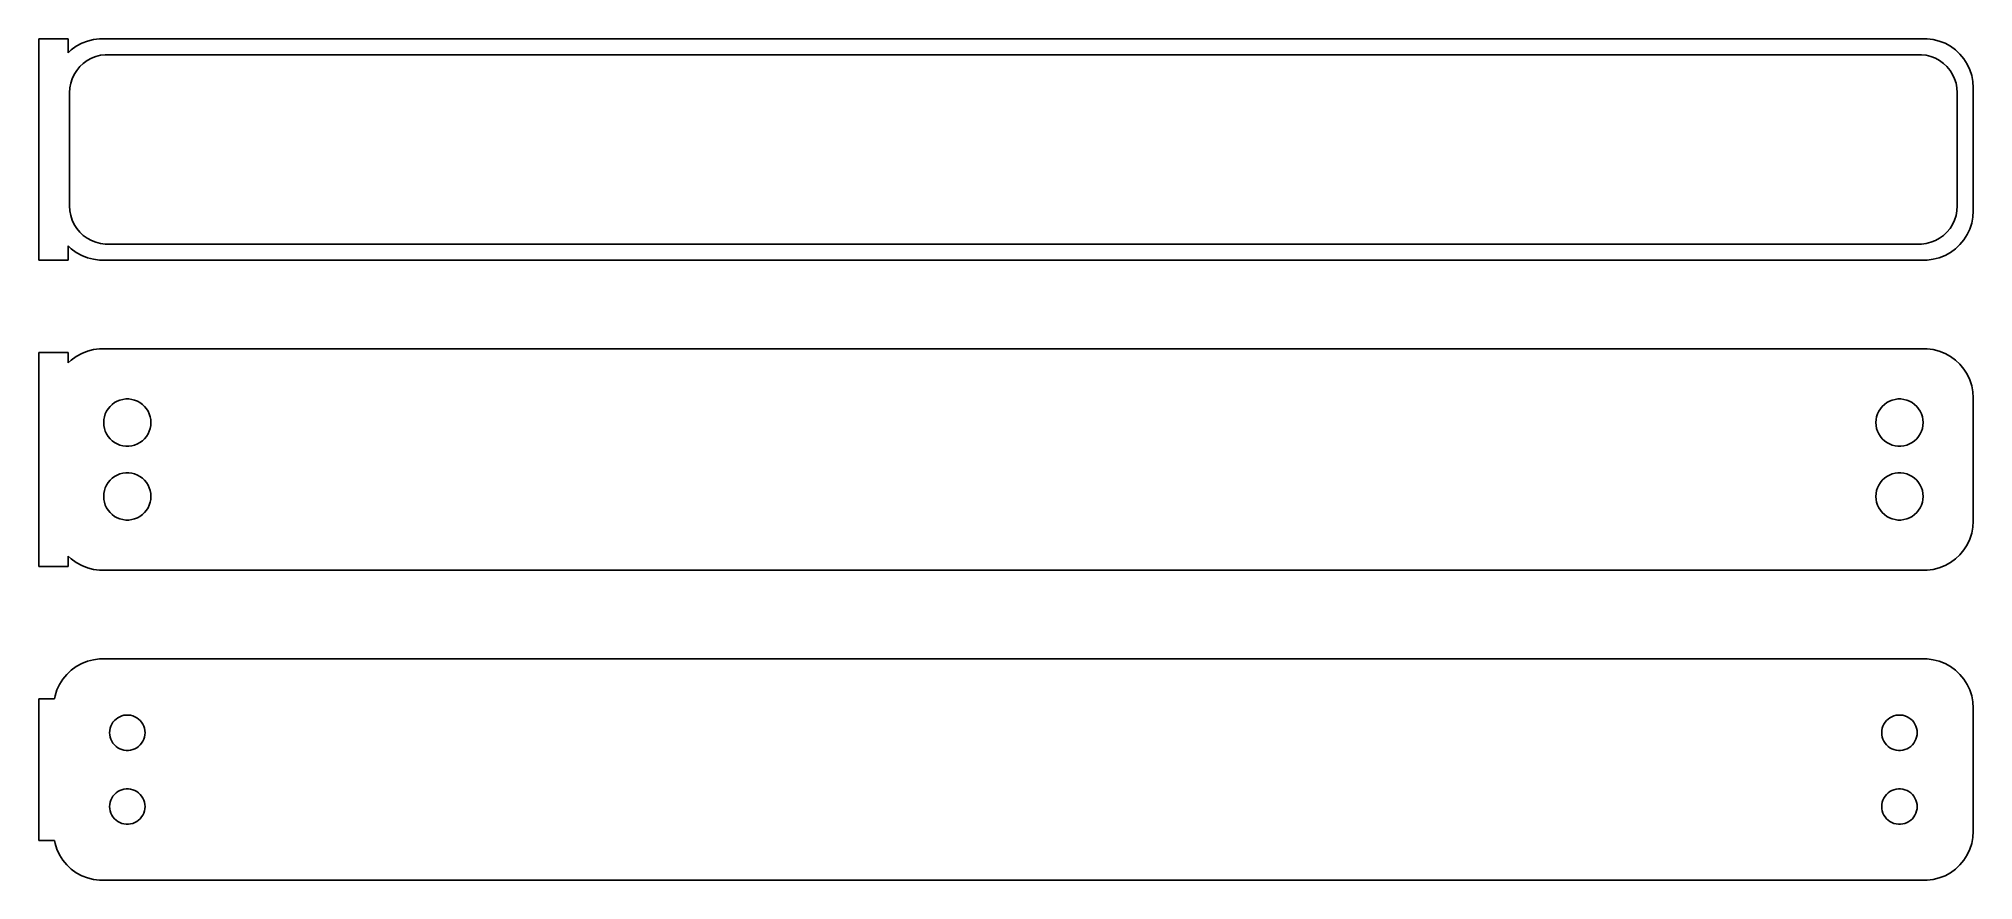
# Model space of a CAD drawing. Header units: metres. Extents: x -99 to 98, y 52 to 137.
import ezdxf

# ---------------------------------------------------------------- set-up
doc = ezdxf.new("R2010")
doc.units = ezdxf.units.M

msp = doc.modelspace()

# ---------------------------------------------------------------- linework, layer by layer
for p, q in [((-96, 137.24), (-99, 137.24)), ((-99, 137.24), (-99, 114.76)), ((-96, 135.809), (-96, 137.24)), ((-95.6871, 136.103), (-96, 135.809)), ((-95.1791, 136.472), (-95.6871, 136.103)), ((-94.6289, 136.774), (-95.1791, 136.472)), ((-94.0451, 137.005), (-94.6289, 136.774)), ((-93.4369, 137.161), (-94.0451, 137.005)), ((-92.8139, 137.24), (-93.4369, 137.161)), ((92.8139, 137.24), (-92.8139, 137.24)), ((-92.7256, 135.554), (-92.2432, 135.615)), ((-92.2432, 135.615), (92.2432, 135.615)), ((92.2432, 135.615), (92.7256, 135.554)), ((93.4369, 137.161), (92.8139, 137.24)), ((94.0451, 137.005), (93.4369, 137.161)), ((94.6289, 136.774), (94.0451, 137.005)), ((95.1791, 136.472), (94.6289, 136.774)), ((95.6871, 136.103), (95.1791, 136.472)), ((96.1448, 135.673), (95.6871, 136.103)), ((96.5451, 135.189), (96.1448, 135.673)), ((-95.3936, 133.616), (-95.133, 134.026)), ((-95.133, 134.026), (-94.823, 134.401)), ((-94.823, 134.401), (-94.4685, 134.734)), ((-94.4685, 134.734), (-94.0751, 135.02)), ((-94.0751, 135.02), (-93.6489, 135.254)), ((-93.6489, 135.254), (-93.1967, 135.433)), ((-93.1967, 135.433), (-92.7256, 135.554)), ((92.7256, 135.554), (93.1967, 135.433)), ((93.1967, 135.433), (93.6489, 135.254)), ((93.6489, 135.254), (94.0751, 135.02)), ((94.0751, 135.02), (94.4685, 134.734)), ((94.4685, 134.734), (94.823, 134.401)), ((94.823, 134.401), (95.133, 134.026)), ((95.133, 134.026), (95.3936, 133.616)), ((96.8815, 134.659), (96.5451, 135.189)), ((97.1489, 134.091), (96.8815, 134.659)), ((97.3429, 133.493), (97.1489, 134.091)), ((-95.8726, 131.75), (-95.8421, 132.235)), ((-95.8726, 120.25), (-95.8726, 131.75)), ((-95.8421, 132.235), (-95.751, 132.713)), ((-95.751, 132.713), (-95.6007, 133.176)), ((-95.6007, 133.176), (-95.3936, 133.616)), ((95.3936, 133.616), (95.6007, 133.176)), ((95.6007, 133.176), (95.751, 132.713)), ((95.751, 132.713), (95.8421, 132.235)), ((95.8421, 132.235), (95.8726, 131.75)), ((95.8726, 131.75), (95.8726, 120.25)), ((97.4606, 132.877), (97.3429, 133.493)), ((97.5, 132.25), (97.4606, 132.877)), ((97.5, 119.75), (97.5, 132.25)), ((-95.8421, 119.765), (-95.8726, 120.25)), ((95.8726, 120.25), (95.8421, 119.765)), ((-95.751, 119.287), (-95.8421, 119.765)), ((-95.6007, 118.824), (-95.751, 119.287)), ((-95.3936, 118.384), (-95.6007, 118.824)), ((-95.133, 117.974), (-95.3936, 118.384)), ((-94.823, 117.599), (-95.133, 117.974)), ((95.133, 117.974), (94.823, 117.599)), ((95.3936, 118.384), (95.133, 117.974)), ((95.6007, 118.824), (95.3936, 118.384)), ((95.751, 119.287), (95.6007, 118.824)), ((95.8421, 119.765), (95.751, 119.287)), ((96.8815, 117.341), (97.1489, 117.909)), ((97.1489, 117.909), (97.3429, 118.507)), ((97.3429, 118.507), (97.4606, 119.123)), ((97.4606, 119.123), (97.5, 119.75)), ((-96, 116.191), (-95.6871, 115.897)), ((-96, 114.76), (-96, 116.191)), ((-94.4685, 117.266), (-94.823, 117.599)), ((-94.0751, 116.98), (-94.4685, 117.266)), ((-93.6489, 116.746), (-94.0751, 116.98)), ((-93.1967, 116.567), (-93.6489, 116.746)), ((-92.7256, 116.446), (-93.1967, 116.567)), ((-92.2432, 116.385), (-92.7256, 116.446)), ((92.2432, 116.385), (-92.2432, 116.385)), ((92.7256, 116.446), (92.2432, 116.385)), ((93.1967, 116.567), (92.7256, 116.446)), ((93.6489, 116.746), (93.1967, 116.567)), ((94.0751, 116.98), (93.6489, 116.746)), ((94.4685, 117.266), (94.0751, 116.98)), ((94.823, 117.599), (94.4685, 117.266)), ((95.6871, 115.897), (96.1448, 116.327)), ((96.1448, 116.327), (96.5451, 116.811)), ((96.5451, 116.811), (96.8815, 117.341)), ((-99, 114.76), (-96, 114.76)), ((-95.6871, 115.897), (-95.1791, 115.528)), ((-95.1791, 115.528), (-94.6289, 115.226)), ((-94.6289, 115.226), (-94.0451, 114.995)), ((-94.0451, 114.995), (-93.4369, 114.839)), ((-93.4369, 114.839), (-92.8139, 114.76)), ((-92.8139, 114.76), (92.8139, 114.76)), ((92.8139, 114.76), (93.4369, 114.839)), ((93.4369, 114.839), (94.0451, 114.995)), ((94.0451, 114.995), (94.6289, 115.226)), ((94.6289, 115.226), (95.1791, 115.528)), ((95.1791, 115.528), (95.6871, 115.897)), ((-96, 105.365), (-99, 105.365)), ((-99, 105.365), (-99, 83.6352)), ((-96, 104.309), (-96, 105.365)), ((-95.6871, 104.603), (-96, 104.309)), ((-95.1791, 104.972), (-95.6871, 104.603)), ((-94.6289, 105.274), (-95.1791, 104.972)), ((-94.0451, 105.505), (-94.6289, 105.274)), ((-93.4369, 105.661), (-94.0451, 105.505)), ((-92.8139, 105.74), (-93.4369, 105.661)), ((92.8139, 105.74), (-92.8139, 105.74)), ((93.4369, 105.661), (92.8139, 105.74)), ((94.0451, 105.505), (93.4369, 105.661)), ((94.6289, 105.274), (94.0451, 105.505)), ((95.1791, 104.972), (94.6289, 105.274)), ((95.6871, 104.603), (95.1791, 104.972)), ((96.1448, 104.173), (95.6871, 104.603)), ((96.5451, 103.689), (96.1448, 104.173)), ((96.8815, 103.159), (96.5451, 103.689)), ((97.1489, 102.591), (96.8815, 103.159)), ((97.3429, 101.993), (97.1489, 102.591)), ((-91.5298, 100.099), (-91.286, 100.276)), ((-91.286, 100.276), (-91.0219, 100.422)), ((-91.0219, 100.422), (-90.7416, 100.533)), ((-90.7416, 100.533), (-90.4497, 100.607)), ((-90.4497, 100.607), (-90.1507, 100.645)), ((-90.1507, 100.645), (-89.8493, 100.645)), ((-89.8493, 100.645), (-89.5503, 100.607)), ((-89.5503, 100.607), (-89.2584, 100.533)), ((-89.2584, 100.533), (-88.9781, 100.422)), ((-88.9781, 100.422), (-88.714, 100.276)), ((-88.714, 100.276), (-88.4702, 100.099)), ((88.4702, 100.099), (88.714, 100.276)), ((88.714, 100.276), (88.9781, 100.422)), ((88.9781, 100.422), (89.2584, 100.533)), ((89.2584, 100.533), (89.5503, 100.607)), ((89.5503, 100.607), (89.8493, 100.645)), ((89.8493, 100.645), (90.1507, 100.645)), ((90.1507, 100.645), (90.4497, 100.607)), ((90.4497, 100.607), (90.7416, 100.533)), ((90.7416, 100.533), (91.0219, 100.422)), ((91.0219, 100.422), (91.286, 100.276)), ((91.286, 100.276), (91.5298, 100.099)), ((97.4606, 101.377), (97.3429, 101.993)), ((97.5, 100.75), (97.4606, 101.377)), ((97.5, 88.25), (97.5, 100.75)), ((-92.4, 98.25), (-92.3811, 98.5508)), ((-92.3811, 97.9492), (-92.4, 98.25)), ((-92.3811, 98.5508), (-92.3246, 98.8468)), ((-92.3246, 98.8468), (-92.2315, 99.1335)), ((-92.2315, 99.1335), (-92.1031, 99.4062)), ((-92.1031, 99.4062), (-91.9416, 99.6607)), ((-91.9416, 99.6607), (-91.7495, 99.8929)), ((-91.7495, 99.8929), (-91.5298, 100.099)), ((-88.4702, 100.099), (-88.2505, 99.8929)), ((-88.2505, 99.8929), (-88.0583, 99.6607)), ((-88.0583, 99.6607), (-87.8969, 99.4062)), ((-87.8969, 99.4062), (-87.7685, 99.1335)), ((-87.7685, 99.1335), (-87.6754, 98.8468)), ((-87.6754, 98.8468), (-87.6189, 98.5508)), ((-87.6189, 98.5508), (-87.6, 98.25)), ((-87.6, 98.25), (-87.6189, 97.9492)), ((87.6, 98.25), (87.6189, 98.5508)), ((87.6189, 97.9492), (87.6, 98.25)), ((87.6189, 98.5508), (87.6754, 98.8468)), ((87.6754, 98.8468), (87.7685, 99.1335)), ((87.7685, 99.1335), (87.8969, 99.4062)), ((87.8969, 99.4062), (88.0583, 99.6607)), ((88.0583, 99.6607), (88.2505, 99.8929)), ((88.2505, 99.8929), (88.4702, 100.099)), ((91.5298, 100.099), (91.7495, 99.8929)), ((91.7495, 99.8929), (91.9416, 99.6607)), ((91.9416, 99.6607), (92.1031, 99.4062)), ((92.1031, 99.4062), (92.2315, 99.1335)), ((92.2315, 99.1335), (92.3246, 98.8468)), ((92.3246, 98.8468), (92.3811, 98.5508)), ((92.3811, 98.5508), (92.4, 98.25)), ((92.4, 98.25), (92.3811, 97.9492)), ((-92.3246, 97.6531), (-92.3811, 97.9492)), ((-92.2315, 97.3665), (-92.3246, 97.6531)), ((-92.1031, 97.0938), (-92.2315, 97.3665)), ((-91.9416, 96.8393), (-92.1031, 97.0938)), ((-91.7495, 96.6071), (-91.9416, 96.8393)), ((-91.5298, 96.4008), (-91.7495, 96.6071)), ((-91.286, 96.2236), (-91.5298, 96.4008)), ((-88.4702, 96.4008), (-88.714, 96.2236)), ((-88.2505, 96.6071), (-88.4702, 96.4008)), ((-88.0583, 96.8393), (-88.2505, 96.6071)), ((-87.8969, 97.0938), (-88.0583, 96.8393)), ((-87.7685, 97.3665), (-87.8969, 97.0938)), ((-87.6754, 97.6531), (-87.7685, 97.3665)), ((-87.6189, 97.9492), (-87.6754, 97.6531)), ((87.6754, 97.6531), (87.6189, 97.9492)), ((87.7685, 97.3665), (87.6754, 97.6531)), ((87.8969, 97.0938), (87.7685, 97.3665)), ((88.0583, 96.8393), (87.8969, 97.0938)), ((88.2505, 96.6071), (88.0583, 96.8393)), ((88.4702, 96.4008), (88.2505, 96.6071)), ((88.714, 96.2236), (88.4702, 96.4008)), ((91.5298, 96.4008), (91.286, 96.2236)), ((91.7495, 96.6071), (91.5298, 96.4008)), ((91.9416, 96.8393), (91.7495, 96.6071)), ((92.1031, 97.0938), (91.9416, 96.8393)), ((92.2315, 97.3665), (92.1031, 97.0938)), ((92.3246, 97.6531), (92.2315, 97.3665)), ((92.3811, 97.9492), (92.3246, 97.6531)), ((-91.0219, 96.0784), (-91.286, 96.2236)), ((-90.7416, 95.9675), (-91.0219, 96.0784)), ((-90.4497, 95.8925), (-90.7416, 95.9675)), ((-90.1507, 95.8547), (-90.4497, 95.8925)), ((-89.8493, 95.8547), (-90.1507, 95.8547)), ((-89.5503, 95.8925), (-89.8493, 95.8547)), ((-89.2584, 95.9675), (-89.5503, 95.8925)), ((-88.9781, 96.0784), (-89.2584, 95.9675)), ((-88.714, 96.2236), (-88.9781, 96.0784)), ((88.9781, 96.0784), (88.714, 96.2236)), ((89.2584, 95.9675), (88.9781, 96.0784)), ((89.5503, 95.8925), (89.2584, 95.9675)), ((89.8493, 95.8547), (89.5503, 95.8925)), ((90.1507, 95.8547), (89.8493, 95.8547)), ((90.4497, 95.8925), (90.1507, 95.8547)), ((90.7416, 95.9675), (90.4497, 95.8925)), ((91.0219, 96.0784), (90.7416, 95.9675)), ((91.286, 96.2236), (91.0219, 96.0784)), ((-91.9416, 92.1607), (-91.7495, 92.3929)), ((-91.7495, 92.3929), (-91.5298, 92.5992)), ((-91.5298, 92.5992), (-91.286, 92.7764)), ((-91.286, 92.7764), (-91.0219, 92.9216)), ((-91.0219, 92.9216), (-90.7416, 93.0325)), ((-90.7416, 93.0325), (-90.4497, 93.1075)), ((-90.4497, 93.1075), (-90.1507, 93.1453)), ((-90.1507, 93.1453), (-89.8493, 93.1453)), ((-89.8493, 93.1453), (-89.5503, 93.1075)), ((-89.5503, 93.1075), (-89.2584, 93.0325)), ((-89.2584, 93.0325), (-88.9781, 92.9216)), ((-88.9781, 92.9216), (-88.714, 92.7764)), ((-88.714, 92.7764), (-88.4702, 92.5992)), ((-88.4702, 92.5992), (-88.2505, 92.3929)), ((-88.2505, 92.3929), (-88.0583, 92.1607)), ((88.0583, 92.1607), (88.2505, 92.3929)), ((88.2505, 92.3929), (88.4702, 92.5992)), ((88.4702, 92.5992), (88.714, 92.7764)), ((88.714, 92.7764), (88.9781, 92.9216)), ((88.9781, 92.9216), (89.2584, 93.0325)), ((89.2584, 93.0325), (89.5503, 93.1075)), ((89.5503, 93.1075), (89.8493, 93.1453)), ((89.8493, 93.1453), (90.1507, 93.1453)), ((90.1507, 93.1453), (90.4497, 93.1075)), ((90.4497, 93.1075), (90.7416, 93.0325)), ((90.7416, 93.0325), (91.0219, 92.9216)), ((91.0219, 92.9216), (91.286, 92.7764)), ((91.286, 92.7764), (91.5298, 92.5992)), ((91.5298, 92.5992), (91.7495, 92.3929)), ((91.7495, 92.3929), (91.9416, 92.1607)), ((-92.4, 90.75), (-92.3811, 91.0508)), ((-92.3811, 90.4492), (-92.4, 90.75)), ((-92.3811, 91.0508), (-92.3246, 91.3469)), ((-92.3246, 90.1532), (-92.3811, 90.4492)), ((-92.3246, 91.3469), (-92.2315, 91.6335)), ((-92.2315, 91.6335), (-92.1031, 91.9062)), ((-92.1031, 91.9062), (-91.9416, 92.1607)), ((-88.0583, 92.1607), (-87.8969, 91.9062)), ((-87.8969, 91.9062), (-87.7685, 91.6335)), ((-87.7685, 91.6335), (-87.6754, 91.3469)), ((-87.6754, 91.3469), (-87.6189, 91.0508)), ((-87.6189, 90.4492), (-87.6754, 90.1532)), ((-87.6189, 91.0508), (-87.6, 90.75)), ((-87.6, 90.75), (-87.6189, 90.4492)), ((87.6, 90.75), (87.6189, 91.0508)), ((87.6189, 90.4492), (87.6, 90.75)), ((87.6189, 91.0508), (87.6754, 91.3469)), ((87.6754, 90.1532), (87.6189, 90.4492)), ((87.6754, 91.3469), (87.7685, 91.6335)), ((87.7685, 91.6335), (87.8969, 91.9062)), ((87.8969, 91.9062), (88.0583, 92.1607)), ((91.9416, 92.1607), (92.1031, 91.9062)), ((92.1031, 91.9062), (92.2315, 91.6335)), ((92.2315, 91.6335), (92.3246, 91.3469)), ((92.3246, 91.3469), (92.3811, 91.0508)), ((92.3811, 90.4492), (92.3246, 90.1532)), ((92.3811, 91.0508), (92.4, 90.75)), ((92.4, 90.75), (92.3811, 90.4492)), ((-92.2315, 89.8665), (-92.3246, 90.1532)), ((-92.1031, 89.5938), (-92.2315, 89.8665)), ((-91.9416, 89.3393), (-92.1031, 89.5938)), ((-91.7495, 89.1071), (-91.9416, 89.3393)), ((-91.5298, 88.9008), (-91.7495, 89.1071)), ((-91.286, 88.7236), (-91.5298, 88.9008)), ((-91.0219, 88.5784), (-91.286, 88.7236)), ((-90.7416, 88.4675), (-91.0219, 88.5784)), ((-90.4497, 88.3925), (-90.7416, 88.4675)), ((-89.2584, 88.4675), (-89.5503, 88.3925)), ((-88.9781, 88.5784), (-89.2584, 88.4675)), ((-88.714, 88.7236), (-88.9781, 88.5784)), ((-88.4702, 88.9008), (-88.714, 88.7236)), ((-88.2505, 89.1071), (-88.4702, 88.9008)), ((-88.0583, 89.3393), (-88.2505, 89.1071)), ((-87.8969, 89.5938), (-88.0583, 89.3393)), ((-87.7685, 89.8665), (-87.8969, 89.5938)), ((-87.6754, 90.1532), (-87.7685, 89.8665)), ((87.7685, 89.8665), (87.6754, 90.1532)), ((87.8969, 89.5938), (87.7685, 89.8665)), ((88.0583, 89.3393), (87.8969, 89.5938)), ((88.2505, 89.1071), (88.0583, 89.3393)), ((88.4702, 88.9008), (88.2505, 89.1071)), ((88.714, 88.7236), (88.4702, 88.9008)), ((88.9781, 88.5784), (88.714, 88.7236)), ((89.2584, 88.4675), (88.9781, 88.5784)), ((89.5503, 88.3925), (89.2584, 88.4675)), ((90.7416, 88.4675), (90.4497, 88.3925)), ((91.0219, 88.5784), (90.7416, 88.4675)), ((91.286, 88.7236), (91.0219, 88.5784)), ((91.5298, 88.9008), (91.286, 88.7236)), ((91.7495, 89.1071), (91.5298, 88.9008)), ((91.9416, 89.3393), (91.7495, 89.1071)), ((92.1031, 89.5938), (91.9416, 89.3393)), ((92.2315, 89.8665), (92.1031, 89.5938)), ((92.3246, 90.1532), (92.2315, 89.8665)), ((-90.1507, 88.3547), (-90.4497, 88.3925)), ((-89.8493, 88.3547), (-90.1507, 88.3547)), ((-89.5503, 88.3925), (-89.8493, 88.3547)), ((89.8493, 88.3547), (89.5503, 88.3925)), ((90.1507, 88.3547), (89.8493, 88.3547)), ((90.4497, 88.3925), (90.1507, 88.3547)), ((97.1489, 86.4094), (97.3429, 87.0066)), ((97.3429, 87.0066), (97.4606, 87.6233)), ((97.4606, 87.6233), (97.5, 88.25)), ((-96, 83.6352), (-96, 84.6913)), ((-96, 84.6913), (-95.6871, 84.3974)), ((95.6871, 84.3974), (96.1448, 84.8273)), ((96.1448, 84.8273), (96.5451, 85.3111)), ((96.5451, 85.3111), (96.8815, 85.8412)), ((96.8815, 85.8412), (97.1489, 86.4094)), ((-99, 83.6352), (-96, 83.6352)), ((-95.6871, 84.3974), (-95.1791, 84.0284)), ((-95.1791, 84.0284), (-94.6289, 83.7259)), ((-94.6289, 83.7259), (-94.0451, 83.4947)), ((-94.0451, 83.4947), (-93.4369, 83.3386)), ((-93.4369, 83.3386), (-92.8139, 83.2599)), ((-92.8139, 83.2599), (92.8139, 83.2599)), ((92.8139, 83.2599), (93.4369, 83.3386)), ((93.4369, 83.3386), (94.0451, 83.4947)), ((94.0451, 83.4947), (94.6289, 83.7259)), ((94.6289, 83.7259), (95.1791, 84.0284)), ((95.1791, 84.0284), (95.6871, 84.3974)), ((-95.6871, 73.1026), (-96.1448, 72.6727)), ((-95.1791, 73.4716), (-95.6871, 73.1026)), ((-94.6289, 73.7741), (-95.1791, 73.4716)), ((-94.0451, 74.0053), (-94.6289, 73.7741)), ((-93.4369, 74.1614), (-94.0451, 74.0053)), ((-92.8139, 74.2401), (-93.4369, 74.1614)), ((92.8139, 74.2401), (-92.8139, 74.2401)), ((93.4369, 74.1614), (92.8139, 74.2401)), ((94.0451, 74.0053), (93.4369, 74.1614)), ((94.6289, 73.7741), (94.0451, 74.0053)), ((95.1791, 73.4716), (94.6289, 73.7741)), ((95.6871, 73.1026), (95.1791, 73.4716)), ((96.1448, 72.6727), (95.6871, 73.1026)), ((-97.1489, 71.0906), (-97.3429, 70.4934)), ((-96.8815, 71.6588), (-97.1489, 71.0906)), ((-96.5451, 72.1889), (-96.8815, 71.6588)), ((-96.1448, 72.6727), (-96.5451, 72.1889)), ((96.5451, 72.1889), (96.1448, 72.6727)), ((96.8815, 71.6588), (96.5451, 72.1889)), ((97.1489, 71.0906), (96.8815, 71.6588)), ((97.3429, 70.4934), (97.1489, 71.0906)), ((-97.4, 70.1942), (-99, 70.1942)), ((-99, 70.1942), (-99, 55.8058)), ((-97.3429, 70.4934), (-97.4, 70.1942)), ((97.4606, 69.8767), (97.3429, 70.4934)), ((97.5, 69.25), (97.4606, 69.8767)), ((97.5, 56.75), (97.5, 69.25)), ((-91.8, 66.75), (-91.7858, 66.9756)), ((-91.7858, 66.9756), (-91.7434, 67.1976)), ((-91.7434, 67.1976), (-91.6736, 67.4126)), ((-91.6736, 67.4126), (-91.5773, 67.6171)), ((-91.5773, 67.6171), (-91.4562, 67.808)), ((-91.4562, 67.808), (-91.3121, 67.9822)), ((-91.3121, 67.9822), (-91.1474, 68.1369)), ((-91.1474, 68.1369), (-90.9645, 68.2698)), ((-90.9645, 68.2698), (-90.7664, 68.3787)), ((-90.7664, 68.3787), (-90.5562, 68.4619)), ((-90.5562, 68.4619), (-90.3373, 68.5181)), ((-90.3373, 68.5181), (-90.113, 68.5464)), ((-90.113, 68.5464), (-89.887, 68.5464)), ((-89.887, 68.5464), (-89.6627, 68.5181)), ((-89.6627, 68.5181), (-89.4438, 68.4619)), ((-89.4438, 68.4619), (-89.2336, 68.3787)), ((-89.2336, 68.3787), (-89.0355, 68.2698)), ((-89.0355, 68.2698), (-88.8526, 68.1369)), ((-88.8526, 68.1369), (-88.6879, 67.9822)), ((-88.6879, 67.9822), (-88.5438, 67.808)), ((-88.5438, 67.808), (-88.4226, 67.6171)), ((-88.4226, 67.6171), (-88.3264, 67.4126)), ((-88.3264, 67.4126), (-88.2565, 67.1976)), ((-88.2565, 67.1976), (-88.2142, 66.9756)), ((-88.2142, 66.9756), (-88.2, 66.75)), ((88.2, 66.75), (88.2142, 66.9756)), ((88.2142, 66.9756), (88.2565, 67.1976)), ((88.2565, 67.1976), (88.3264, 67.4126)), ((88.3264, 67.4126), (88.4226, 67.6171)), ((88.4226, 67.6171), (88.5438, 67.808)), ((88.5438, 67.808), (88.6879, 67.9822)), ((88.6879, 67.9822), (88.8526, 68.1369)), ((88.8526, 68.1369), (89.0355, 68.2698)), ((89.0355, 68.2698), (89.2336, 68.3787)), ((89.2336, 68.3787), (89.4438, 68.4619)), ((89.4438, 68.4619), (89.6627, 68.5181)), ((89.6627, 68.5181), (89.887, 68.5464)), ((89.887, 68.5464), (90.113, 68.5464)), ((90.113, 68.5464), (90.3373, 68.5181)), ((90.3373, 68.5181), (90.5562, 68.4619)), ((90.5562, 68.4619), (90.7664, 68.3787)), ((90.7664, 68.3787), (90.9645, 68.2698)), ((90.9645, 68.2698), (91.1474, 68.1369)), ((91.1474, 68.1369), (91.3121, 67.9822)), ((91.3121, 67.9822), (91.4562, 67.808)), ((91.4562, 67.808), (91.5773, 67.6171)), ((91.5773, 67.6171), (91.6736, 67.4126)), ((91.6736, 67.4126), (91.7434, 67.1976)), ((91.7434, 67.1976), (91.7858, 66.9756)), ((91.7858, 66.9756), (91.8, 66.75)), ((-91.7858, 66.5244), (-91.8, 66.75)), ((-91.7434, 66.3024), (-91.7858, 66.5244)), ((-91.6736, 66.0874), (-91.7434, 66.3024)), ((-91.5773, 65.8828), (-91.6736, 66.0874)), ((-91.4562, 65.692), (-91.5773, 65.8828)), ((-91.3121, 65.5178), (-91.4562, 65.692)), ((-91.1474, 65.3631), (-91.3121, 65.5178)), ((-90.9645, 65.2302), (-91.1474, 65.3631)), ((-90.7664, 65.1213), (-90.9645, 65.2302)), ((-90.5562, 65.0381), (-90.7664, 65.1213)), ((-90.3373, 64.9819), (-90.5562, 65.0381)), ((-90.113, 64.9536), (-90.3373, 64.9819)), ((-89.887, 64.9536), (-90.113, 64.9536)), ((-89.6627, 64.9819), (-89.887, 64.9536)), ((-89.4438, 65.0381), (-89.6627, 64.9819)), ((-89.2336, 65.1213), (-89.4438, 65.0381)), ((-89.0355, 65.2302), (-89.2336, 65.1213)), ((-88.8526, 65.3631), (-89.0355, 65.2302)), ((-88.6879, 65.5178), (-88.8526, 65.3631)), ((-88.5438, 65.692), (-88.6879, 65.5178)), ((-88.4226, 65.8828), (-88.5438, 65.692)), ((-88.3264, 66.0874), (-88.4226, 65.8828)), ((-88.2565, 66.3024), (-88.3264, 66.0874)), ((-88.2142, 66.5244), (-88.2565, 66.3024)), ((-88.2, 66.75), (-88.2142, 66.5244)), ((88.2142, 66.5244), (88.2, 66.75)), ((88.2565, 66.3024), (88.2142, 66.5244)), ((88.3264, 66.0874), (88.2565, 66.3024)), ((88.4226, 65.8828), (88.3264, 66.0874)), ((88.5438, 65.692), (88.4226, 65.8828)), ((88.6879, 65.5178), (88.5438, 65.692)), ((88.8526, 65.3631), (88.6879, 65.5178)), ((89.0355, 65.2302), (88.8526, 65.3631)), ((89.2336, 65.1213), (89.0355, 65.2302)), ((89.4438, 65.0381), (89.2336, 65.1213)), ((89.6627, 64.9819), (89.4438, 65.0381)), ((89.887, 64.9536), (89.6627, 64.9819)), ((90.113, 64.9536), (89.887, 64.9536)), ((90.3373, 64.9819), (90.113, 64.9536)), ((90.5562, 65.0381), (90.3373, 64.9819)), ((90.7664, 65.1213), (90.5562, 65.0381)), ((90.9645, 65.2302), (90.7664, 65.1213)), ((91.1474, 65.3631), (90.9645, 65.2302)), ((91.3121, 65.5178), (91.1474, 65.3631)), ((91.4562, 65.692), (91.3121, 65.5178)), ((91.5773, 65.8828), (91.4562, 65.692)), ((91.6736, 66.0874), (91.5773, 65.8828)), ((91.7434, 66.3024), (91.6736, 66.0874)), ((91.7858, 66.5244), (91.7434, 66.3024)), ((91.8, 66.75), (91.7858, 66.5244)), ((-90.7664, 60.8787), (-90.5562, 60.9619)), ((-90.5562, 60.9619), (-90.3373, 61.0181)), ((-90.3373, 61.0181), (-90.113, 61.0464)), ((-90.113, 61.0464), (-89.887, 61.0464)), ((-89.887, 61.0464), (-89.6627, 61.0181)), ((-89.6627, 61.0181), (-89.4438, 60.9619)), ((-89.4438, 60.9619), (-89.2336, 60.8787)), ((89.2336, 60.8787), (89.4438, 60.9619)), ((89.4438, 60.9619), (89.6627, 61.0181)), ((89.6627, 61.0181), (89.887, 61.0464)), ((89.887, 61.0464), (90.113, 61.0464)), ((90.113, 61.0464), (90.3373, 61.0181)), ((90.3373, 61.0181), (90.5562, 60.9619)), ((90.5562, 60.9619), (90.7664, 60.8787)), ((-91.8, 59.25), (-91.7858, 59.4756)), ((-91.7858, 59.0244), (-91.8, 59.25)), ((-91.7858, 59.4756), (-91.7434, 59.6976)), ((-91.7434, 58.8024), (-91.7858, 59.0244)), ((-91.7434, 59.6976), (-91.6736, 59.9126)), ((-91.6736, 59.9126), (-91.5773, 60.1172)), ((-91.5773, 60.1172), (-91.4562, 60.308)), ((-91.4562, 60.308), (-91.3121, 60.4822)), ((-91.3121, 60.4822), (-91.1474, 60.6369)), ((-91.1474, 60.6369), (-90.9645, 60.7698)), ((-90.9645, 60.7698), (-90.7664, 60.8787)), ((-89.2336, 60.8787), (-89.0355, 60.7698)), ((-89.0355, 60.7698), (-88.8526, 60.6369)), ((-88.8526, 60.6369), (-88.6879, 60.4822)), ((-88.6879, 60.4822), (-88.5438, 60.308)), ((-88.5438, 60.308), (-88.4226, 60.1172)), ((-88.4226, 60.1172), (-88.3264, 59.9126)), ((-88.3264, 59.9126), (-88.2565, 59.6976)), ((-88.2565, 59.6976), (-88.2142, 59.4756)), ((-88.2142, 59.0244), (-88.2565, 58.8024)), ((-88.2142, 59.4756), (-88.2, 59.25)), ((-88.2, 59.25), (-88.2142, 59.0244)), ((88.2, 59.25), (88.2142, 59.4756)), ((88.2142, 59.0244), (88.2, 59.25)), ((88.2142, 59.4756), (88.2565, 59.6976)), ((88.2565, 58.8024), (88.2142, 59.0244)), ((88.2565, 59.6976), (88.3264, 59.9126)), ((88.3264, 59.9126), (88.4226, 60.1172)), ((88.4226, 60.1172), (88.5438, 60.308)), ((88.5438, 60.308), (88.6879, 60.4822)), ((88.6879, 60.4822), (88.8526, 60.6369)), ((88.8526, 60.6369), (89.0355, 60.7698)), ((89.0355, 60.7698), (89.2336, 60.8787)), ((90.7664, 60.8787), (90.9645, 60.7698)), ((90.9645, 60.7698), (91.1474, 60.6369)), ((91.1474, 60.6369), (91.3121, 60.4822)), ((91.3121, 60.4822), (91.4562, 60.308)), ((91.4562, 60.308), (91.5773, 60.1172)), ((91.5773, 60.1172), (91.6736, 59.9126)), ((91.6736, 59.9126), (91.7434, 59.6976)), ((91.7434, 59.6976), (91.7858, 59.4756)), ((91.7858, 59.0244), (91.7434, 58.8024)), ((91.7858, 59.4756), (91.8, 59.25)), ((91.8, 59.25), (91.7858, 59.0244)), ((-91.6736, 58.5874), (-91.7434, 58.8024)), ((-91.5773, 58.3829), (-91.6736, 58.5874)), ((-91.4562, 58.192), (-91.5773, 58.3829)), ((-91.3121, 58.0178), (-91.4562, 58.192)), ((-91.1474, 57.8631), (-91.3121, 58.0178)), ((-90.9645, 57.7302), (-91.1474, 57.8631)), ((-90.7664, 57.6213), (-90.9645, 57.7302)), ((-90.5562, 57.5381), (-90.7664, 57.6213)), ((-90.3373, 57.4819), (-90.5562, 57.5381)), ((-90.113, 57.4536), (-90.3373, 57.4819)), ((-89.887, 57.4536), (-90.113, 57.4536)), ((-89.6627, 57.4819), (-89.887, 57.4536)), ((-89.4438, 57.5381), (-89.6627, 57.4819)), ((-89.2336, 57.6213), (-89.4438, 57.5381)), ((-89.0355, 57.7302), (-89.2336, 57.6213)), ((-88.8526, 57.8631), (-89.0355, 57.7302)), ((-88.6879, 58.0178), (-88.8526, 57.8631)), ((-88.5438, 58.192), (-88.6879, 58.0178)), ((-88.4226, 58.3829), (-88.5438, 58.192)), ((-88.3264, 58.5874), (-88.4226, 58.3829)), ((-88.2565, 58.8024), (-88.3264, 58.5874)), ((88.3264, 58.5874), (88.2565, 58.8024)), ((88.4226, 58.3829), (88.3264, 58.5874)), ((88.5438, 58.192), (88.4226, 58.3829)), ((88.6879, 58.0178), (88.5438, 58.192)), ((88.8526, 57.8631), (88.6879, 58.0178)), ((89.0355, 57.7302), (88.8526, 57.8631)), ((89.2336, 57.6213), (89.0355, 57.7302)), ((89.4438, 57.5381), (89.2336, 57.6213)), ((89.6627, 57.4819), (89.4438, 57.5381)), ((89.887, 57.4536), (89.6627, 57.4819)), ((90.113, 57.4536), (89.887, 57.4536)), ((90.3373, 57.4819), (90.113, 57.4536)), ((90.5562, 57.5381), (90.3373, 57.4819)), ((90.7664, 57.6213), (90.5562, 57.5381)), ((90.9645, 57.7302), (90.7664, 57.6213)), ((91.1474, 57.8631), (90.9645, 57.7302)), ((91.3121, 58.0178), (91.1474, 57.8631)), ((91.4562, 58.192), (91.3121, 58.0178)), ((91.5773, 58.3829), (91.4562, 58.192)), ((91.6736, 58.5874), (91.5773, 58.3829)), ((91.7434, 58.8024), (91.6736, 58.5874)), ((-99, 55.8058), (-97.4, 55.8058)), ((-97.4, 55.8058), (-97.3429, 55.5066)), ((-97.3429, 55.5066), (-97.1489, 54.9094)), ((97.1489, 54.9094), (97.3429, 55.5066)), ((97.3429, 55.5066), (97.4606, 56.1233)), ((97.4606, 56.1233), (97.5, 56.75)), ((-97.1489, 54.9094), (-96.8815, 54.3412)), ((-96.8815, 54.3412), (-96.5451, 53.8111)), ((-96.5451, 53.8111), (-96.1448, 53.3273)), ((-96.1448, 53.3273), (-95.6871, 52.8974)), ((95.6871, 52.8974), (96.1448, 53.3273)), ((96.1448, 53.3273), (96.5451, 53.8111)), ((96.5451, 53.8111), (96.8815, 54.3412)), ((96.8815, 54.3412), (97.1489, 54.9094)), ((-95.6871, 52.8974), (-95.1791, 52.5284)), ((-95.1791, 52.5284), (-94.6289, 52.2259)), ((-94.6289, 52.2259), (-94.0451, 51.9947)), ((-94.0451, 51.9947), (-93.4369, 51.8386)), ((-93.4369, 51.8386), (-92.8139, 51.7599)), ((-92.8139, 51.7599), (92.8139, 51.7599)), ((92.8139, 51.7599), (93.4369, 51.8386)), ((93.4369, 51.8386), (94.0451, 51.9947)), ((94.0451, 51.9947), (94.6289, 52.2259)), ((94.6289, 52.2259), (95.1791, 52.5284)), ((95.1791, 52.5284), (95.6871, 52.8974))]:
    msp.add_line(p, q)

doc.saveas('drawing.dxf')
